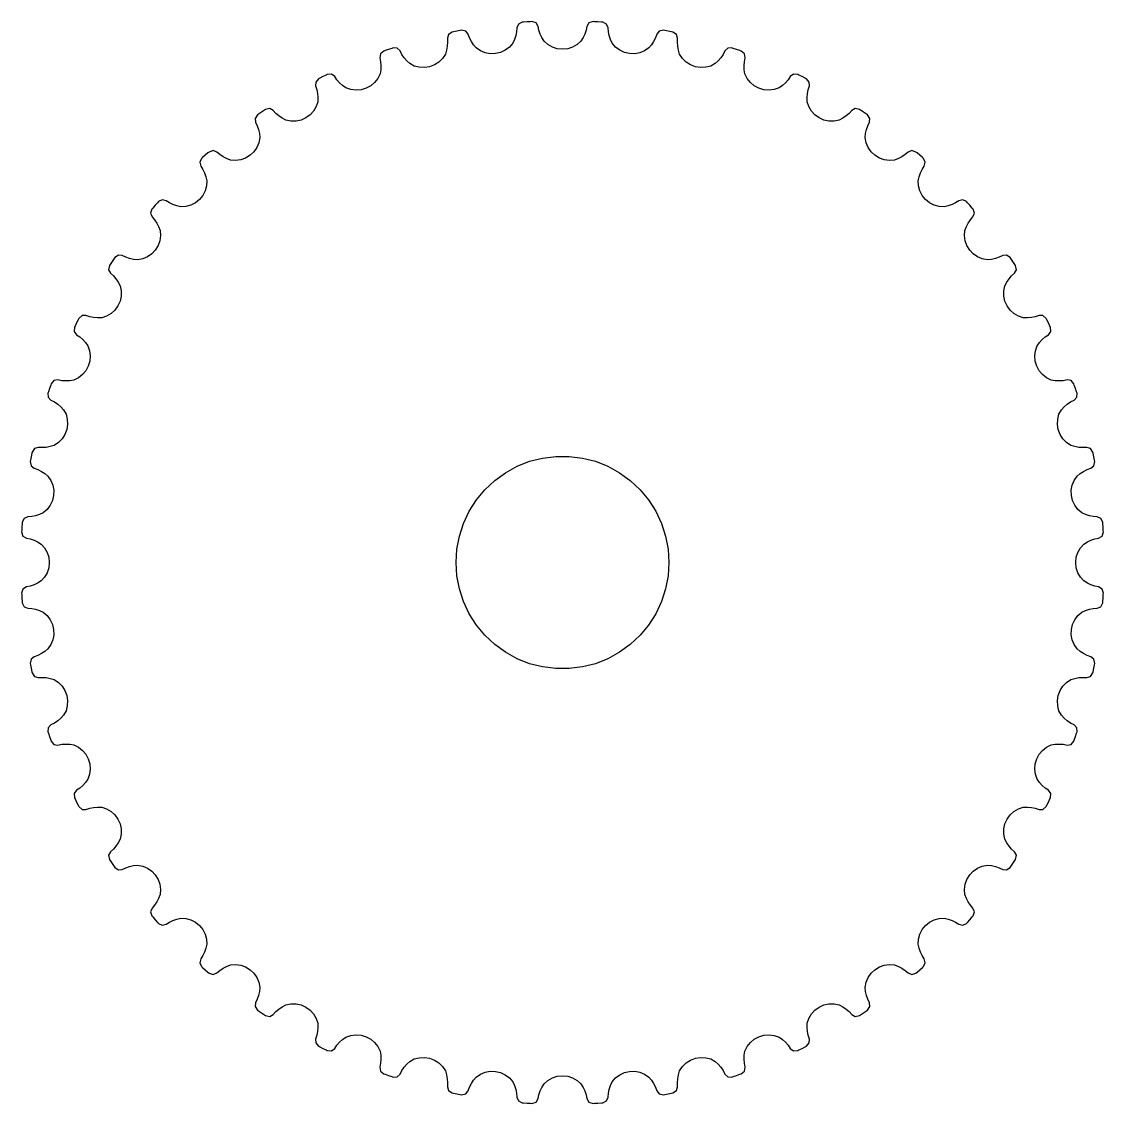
# Model space of a CAD drawing. Header units: metres. Extents: x -15 to 15, y 95 to 125.
import ezdxf

# ---------------------------------------------------------------- set-up
doc = ezdxf.new("R2010")
doc.units = ezdxf.units.M

msp = doc.modelspace()

# ---------------------------------------------------------------- linework, layer by layer
for p, q in [((-1.26839, 124.832), (-1.27646, 124.722)), ((-1.2247, 124.932), (-1.26839, 124.832)), ((-1.11827, 124.983), (-1.2247, 124.932)), ((-1.08076, 124.986), (-1.11827, 124.983)), ((-0.982666, 124.993), (-1.08076, 124.986)), ((-0.884521, 124.999), (-0.982666, 124.993)), ((-0.84697, 125.001), (-0.884521, 124.999)), ((-0.734589, 124.964), (-0.84697, 125.001)), ((-0.678375, 124.87), (-0.734589, 124.964)), ((-0.655991, 124.763), (-0.678375, 124.87)), ((0.678375, 124.87), (0.656052, 124.763)), ((0.734741, 124.964), (0.678375, 124.87)), ((0.84697, 125.001), (0.734741, 124.964)), ((0.884521, 124.999), (0.84697, 125.001)), ((0.982666, 124.993), (0.884521, 124.999)), ((1.08076, 124.986), (0.982666, 124.993)), ((1.11827, 124.983), (1.08076, 124.986)), ((1.22484, 124.932), (1.11827, 124.983)), ((1.26839, 124.832), (1.22484, 124.932)), ((1.2765, 124.722), (1.26839, 124.832)), ((-3.16319, 124.644), (-3.19348, 124.539)), ((-3.19348, 124.539), (-3.18712, 124.429)), ((-3.06439, 124.709), (-3.16319, 124.644)), ((-3.02759, 124.717), (-3.06439, 124.709)), ((-2.9312, 124.736), (-3.02759, 124.717)), ((-2.83469, 124.755), (-2.9312, 124.736)), ((-2.79773, 124.762), (-2.83469, 124.755)), ((-2.68147, 124.74), (-2.79773, 124.762)), ((-2.61356, 124.655), (-2.68147, 124.74)), ((-2.57729, 124.551), (-2.61356, 124.655)), ((-2.52832, 124.452), (-2.57729, 124.551)), ((-1.29799, 124.614), (-1.33263, 124.507)), ((-1.27646, 124.722), (-1.29799, 124.614)), ((-0.620392, 124.658), (-0.655991, 124.763)), ((-0.572189, 124.557), (-0.620392, 124.658)), ((-0.511993, 124.461), (-0.572189, 124.557)), ((0.572357, 124.557), (0.511993, 124.461)), ((0.620544, 124.658), (0.572357, 124.557)), ((0.656052, 124.763), (0.620544, 124.658)), ((1.29814, 124.613), (1.2765, 124.722)), ((1.33279, 124.507), (1.29814, 124.613)), ((2.57733, 124.551), (2.52847, 124.452)), ((2.61356, 124.655), (2.57733, 124.551)), ((2.68161, 124.74), (2.61356, 124.655)), ((2.79773, 124.762), (2.68161, 124.74)), ((2.83469, 124.755), (2.79773, 124.762)), ((2.9312, 124.736), (2.83469, 124.755)), ((3.02759, 124.717), (2.9312, 124.736)), ((3.06439, 124.709), (3.02759, 124.717)), ((3.16333, 124.644), (3.06439, 124.709)), ((3.19348, 124.539), (3.16333, 124.644)), ((3.18718, 124.429), (3.19348, 124.539)), ((-4.82957, 124.227), (-4.92259, 124.196)), ((-4.73636, 124.259), (-4.82957, 124.227)), ((-4.70062, 124.271), (-4.73636, 124.259)), ((-4.58247, 124.264), (-4.70062, 124.271)), ((-4.50403, 124.188), (-4.58247, 124.264)), ((-3.21481, 124.209), (-3.24828, 124.101)), ((-3.19434, 124.319), (-3.21481, 124.209)), ((-3.18712, 124.429), (-3.19434, 124.319)), ((-2.46739, 124.358), (-2.52832, 124.452)), ((-2.39519, 124.271), (-2.46739, 124.358)), ((-2.27757, 124.188), (-2.39519, 124.271)), ((-1.58646, 124.208), (-1.71706, 124.148)), ((-1.47218, 124.294), (-1.58646, 124.208)), ((-1.37994, 124.404), (-1.47218, 124.294)), ((-1.33263, 124.507), (-1.37994, 124.404)), ((-0.406158, 124.364), (-0.511993, 124.461)), ((-0.281647, 124.294), (-0.406158, 124.364)), ((-0.144287, 124.251), (-0.281647, 124.294)), ((0, 124.237), (-0.144287, 124.251)), ((0.144287, 124.251), (0, 124.237)), ((0.281647, 124.294), (0.144287, 124.251)), ((0.406158, 124.364), (0.281647, 124.294)), ((0.511993, 124.461), (0.406158, 124.364)), ((1.37994, 124.404), (1.33279, 124.507)), ((1.47218, 124.294), (1.37994, 124.404)), ((1.58646, 124.208), (1.47218, 124.294)), ((1.71706, 124.148), (1.58646, 124.208)), ((2.39519, 124.271), (2.27757, 124.188)), ((2.46756, 124.358), (2.39519, 124.271)), ((2.52847, 124.452), (2.46756, 124.358)), ((3.19449, 124.319), (3.18718, 124.429)), ((3.21498, 124.209), (3.19449, 124.319)), ((3.24828, 124.101), (3.21498, 124.209)), ((4.58261, 124.264), (4.50403, 124.188)), ((4.70062, 124.271), (4.58261, 124.264)), ((4.73636, 124.259), (4.70062, 124.271)), ((4.82957, 124.227), (4.73636, 124.259)), ((4.92259, 124.196), (4.82957, 124.227)), ((-5.04756, 124.106), (-5.06392, 123.998)), ((-5.06392, 123.998), (-5.04326, 123.89)), ((-4.95808, 124.183), (-5.04756, 124.106)), ((-4.92259, 124.196), (-4.95808, 124.183)), ((-4.45447, 124.09), (-4.50403, 124.188)), ((-4.39299, 123.998), (-4.45447, 124.09)), ((-4.32037, 123.913), (-4.39299, 123.998)), ((-4.2374, 123.836), (-4.32037, 123.913)), ((-3.32536, 123.98), (-3.42743, 123.88)), ((-3.24828, 124.101), (-3.32536, 123.98)), ((-2.14494, 124.135), (-2.27757, 124.188)), ((-2.00317, 124.11), (-2.14494, 124.135)), ((-1.85823, 124.115), (-2.00317, 124.11)), ((-1.71706, 124.148), (-1.85823, 124.115)), ((1.85823, 124.115), (1.71706, 124.148)), ((2.00317, 124.11), (1.85823, 124.115)), ((2.14494, 124.135), (2.00317, 124.11)), ((2.27757, 124.188), (2.14494, 124.135)), ((3.32536, 123.98), (3.24828, 124.101)), ((3.42743, 123.88), (3.32536, 123.98)), ((4.32054, 123.913), (4.2374, 123.836)), ((4.39314, 123.998), (4.32054, 123.913)), ((4.45453, 124.09), (4.39314, 123.998)), ((4.50403, 124.188), (4.45453, 124.09)), ((4.95808, 124.183), (4.92259, 124.196)), ((5.0477, 124.106), (4.95808, 124.183)), ((5.04332, 123.89), (5.06392, 123.998)), ((5.06392, 123.998), (5.0477, 124.106)), ((-5.04201, 123.668), (-5.06104, 123.556)), ((-5.04326, 123.89), (-5.03603, 123.78)), ((-5.03603, 123.78), (-5.04201, 123.668)), ((-4.11002, 123.769), (-4.2374, 123.836)), ((-3.97153, 123.734), (-4.11002, 123.769)), ((-3.82779, 123.728), (-3.97153, 123.734)), ((-3.68468, 123.751), (-3.82779, 123.728)), ((-3.54903, 123.803), (-3.68468, 123.751)), ((-3.42743, 123.88), (-3.54903, 123.803)), ((3.54903, 123.803), (3.42743, 123.88)), ((3.68468, 123.751), (3.54903, 123.803)), ((3.82779, 123.728), (3.68468, 123.751)), ((3.97153, 123.734), (3.82779, 123.728)), ((4.11002, 123.769), (3.97153, 123.734)), ((4.2374, 123.836), (4.11002, 123.769)), ((5.03616, 123.78), (5.04332, 123.89)), ((5.04216, 123.668), (5.03616, 123.78)), ((5.06104, 123.556), (5.04216, 123.668)), ((-6.84557, 123.326), (-6.84772, 123.217)), ((-6.76695, 123.415), (-6.84557, 123.326)), ((-6.73338, 123.432), (-6.76695, 123.415)), ((-6.64532, 123.475), (-6.73338, 123.432)), ((-6.55699, 123.519), (-6.64532, 123.475)), ((-6.5231, 123.535), (-6.55699, 123.519)), ((-6.40506, 123.544), (-6.5231, 123.535)), ((-6.31743, 123.479), (-6.40506, 123.544)), ((-6.25545, 123.388), (-6.31743, 123.479)), ((-6.18251, 123.305), (-6.25545, 123.388)), ((-5.20975, 123.313), (-5.32028, 123.221)), ((-5.12163, 123.426), (-5.20975, 123.313)), ((-5.06104, 123.556), (-5.12163, 123.426)), ((5.12163, 123.426), (5.06104, 123.556)), ((5.20975, 123.313), (5.12163, 123.426)), ((5.32028, 123.221), (5.20975, 123.313)), ((6.25549, 123.388), (6.18265, 123.305)), ((6.31743, 123.479), (6.25549, 123.388)), ((6.4052, 123.544), (6.31743, 123.479)), ((6.5231, 123.535), (6.4052, 123.544)), ((6.55699, 123.519), (6.5231, 123.535)), ((6.64532, 123.475), (6.55699, 123.519)), ((6.73338, 123.432), (6.64532, 123.475)), ((6.76695, 123.415), (6.73338, 123.432)), ((6.84569, 123.326), (6.76695, 123.415)), ((6.84772, 123.217), (6.84569, 123.326)), ((-6.84772, 123.217), (-6.81311, 123.113)), ((-6.81311, 123.113), (-6.79153, 123.004)), ((-6.09944, 123.23), (-6.18251, 123.305)), ((-6.0071, 123.164), (-6.09944, 123.23)), ((-5.87213, 123.115), (-6.0071, 123.164)), ((-5.73016, 123.098), (-5.87213, 123.115)), ((-5.5869, 123.111), (-5.73016, 123.098)), ((-5.44807, 123.153), (-5.5869, 123.111)), ((-5.32028, 123.221), (-5.44807, 123.153)), ((5.44807, 123.153), (5.32028, 123.221)), ((5.5869, 123.111), (5.44807, 123.153)), ((5.73016, 123.098), (5.5869, 123.111)), ((5.87213, 123.115), (5.73016, 123.098)), ((6.0071, 123.164), (5.87213, 123.115)), ((6.09959, 123.23), (6.0071, 123.164)), ((6.18265, 123.305), (6.09959, 123.23)), ((6.79167, 123.004), (6.81316, 123.113)), ((6.81316, 123.113), (6.84772, 123.217)), ((-6.7872, 122.78), (-6.83028, 122.643)), ((-6.79153, 123.004), (-6.78291, 122.893)), ((-6.78291, 122.893), (-6.7872, 122.78)), ((6.78307, 122.893), (6.79167, 123.004)), ((6.7872, 122.78), (6.78307, 122.893)), ((6.83028, 122.643), (6.7872, 122.78)), ((-8.46002, 122.417), (-8.52644, 122.319)), ((-8.42896, 122.438), (-8.46002, 122.417)), ((-8.34737, 122.493), (-8.42896, 122.438)), ((-8.26543, 122.547), (-8.34737, 122.493)), ((-8.23395, 122.568), (-8.26543, 122.547)), ((-8.11806, 122.592), (-8.23395, 122.568)), ((-8.02272, 122.539), (-8.11806, 122.592)), ((-7.94939, 122.457), (-8.02272, 122.539)), ((-7.86623, 122.384), (-7.94939, 122.457)), ((-7.0005, 122.414), (-7.11826, 122.329)), ((-6.90292, 122.52), (-7.0005, 122.414)), ((-6.83028, 122.643), (-6.90292, 122.52)), ((6.90292, 122.52), (6.83028, 122.643)), ((7.0005, 122.414), (6.90292, 122.52)), ((7.11826, 122.329), (7.0005, 122.414)), ((7.94943, 122.457), (7.86636, 122.384)), ((8.02272, 122.539), (7.94943, 122.457)), ((8.11818, 122.592), (8.02272, 122.539)), ((8.23395, 122.568), (8.11818, 122.592)), ((8.26543, 122.547), (8.23395, 122.568)), ((8.34737, 122.493), (8.26543, 122.547)), ((8.42896, 122.438), (8.34737, 122.493)), ((8.46002, 122.417), (8.42896, 122.438)), ((8.52655, 122.319), (8.46002, 122.417)), ((-8.52644, 122.319), (-8.51434, 122.21)), ((-8.51434, 122.21), (-8.46638, 122.111)), ((-8.46638, 122.111), (-8.43085, 122.007)), ((-7.77414, 122.321), (-7.86623, 122.384)), ((-7.67401, 122.268), (-7.77414, 122.321)), ((-7.53378, 122.237), (-7.67401, 122.268)), ((-7.39076, 122.238), (-7.53378, 122.237)), ((-7.25043, 122.27), (-7.39076, 122.238)), ((-7.11826, 122.329), (-7.25043, 122.27)), ((7.25043, 122.27), (7.11826, 122.329)), ((7.39076, 122.238), (7.25043, 122.27)), ((7.53378, 122.237), (7.39076, 122.238)), ((7.67401, 122.268), (7.53378, 122.237)), ((7.77429, 122.321), (7.67401, 122.268)), ((7.86636, 122.384), (7.77429, 122.321)), ((8.43097, 122.007), (8.46643, 122.111)), ((8.46643, 122.111), (8.51434, 122.21)), ((8.51434, 122.21), (8.52655, 122.319)), ((-8.43085, 122.007), (-8.40778, 121.897)), ((-8.40778, 121.897), (-8.39723, 121.785)), ((8.39723, 121.785), (8.40791, 121.897)), ((8.40791, 121.897), (8.43097, 122.007)), ((-8.478, 121.511), (-8.56094, 121.394)), ((-8.42204, 121.643), (-8.478, 121.511)), ((-8.39723, 121.785), (-8.42204, 121.643)), ((8.42204, 121.643), (8.39723, 121.785)), ((8.478, 121.511), (8.42204, 121.643)), ((8.56094, 121.394), (8.478, 121.511)), ((-9.9803, 121.231), (-10.0083, 121.206)), ((-9.90659, 121.296), (-9.9803, 121.231)), ((-9.83243, 121.361), (-9.90659, 121.296)), ((-9.80392, 121.385), (-9.83243, 121.361)), ((-9.69215, 121.424), (-9.80392, 121.385)), ((-9.59076, 121.385), (-9.69215, 121.424)), ((-9.50731, 121.313), (-9.59076, 121.385)), ((-9.41536, 121.251), (-9.50731, 121.313)), ((-9.31583, 121.201), (-9.41536, 121.251)), ((-8.7899, 121.218), (-8.9249, 121.168)), ((-8.66664, 121.295), (-8.7899, 121.218)), ((-8.56094, 121.394), (-8.66664, 121.295)), ((8.66664, 121.295), (8.56094, 121.394)), ((8.7899, 121.218), (8.66664, 121.295)), ((8.9249, 121.168), (8.7899, 121.218)), ((9.41548, 121.251), (9.31596, 121.201)), ((9.50735, 121.313), (9.41548, 121.251)), ((9.59076, 121.385), (9.50735, 121.313)), ((9.69226, 121.424), (9.59076, 121.385)), ((9.80392, 121.385), (9.69226, 121.424)), ((9.83243, 121.361), (9.80392, 121.385)), ((9.90659, 121.296), (9.83243, 121.361)), ((9.9803, 121.231), (9.90659, 121.296)), ((10.0083, 121.206), (9.9803, 121.231)), ((-10.0083, 121.206), (-10.0614, 121.101)), ((-10.0614, 121.101), (-10.0353, 120.995)), ((-10.0353, 120.995), (-9.97481, 120.903)), ((-9.20963, 121.161), (-9.31583, 121.201)), ((-9.06651, 121.149), (-9.20963, 121.161)), ((-8.9249, 121.168), (-9.06651, 121.149)), ((9.06651, 121.149), (8.9249, 121.168)), ((9.20963, 121.161), (9.06651, 121.149)), ((9.31596, 121.201), (9.20963, 121.161)), ((9.97484, 120.903), (10.0353, 120.995)), ((10.0615, 121.1), (10.0083, 121.206)), ((10.0353, 120.995), (10.0615, 121.1)), ((-9.97481, 120.903), (-9.9259, 120.803)), ((-9.9259, 120.803), (-9.88878, 120.698)), ((-9.88878, 120.698), (-9.86359, 120.588)), ((9.86359, 120.588), (9.8889, 120.698)), ((9.8889, 120.698), (9.92603, 120.803)), ((9.92603, 120.803), (9.97484, 120.903)), ((-9.86972, 120.444), (-9.908, 120.306)), ((-9.86359, 120.588), (-9.86972, 120.444)), ((9.86972, 120.444), (9.86359, 120.588)), ((9.908, 120.306), (9.86972, 120.444)), ((-11.2061, 120.008), (-11.2312, 119.98)), ((-11.1004, 120.062), (-11.2061, 120.008)), ((-10.9947, 120.035), (-11.1004, 120.062)), ((-10.9026, 119.975), (-10.9947, 120.035)), ((-10.0667, 120.067), (-10.179, 119.975)), ((-9.9749, 120.179), (-10.0667, 120.067)), ((-9.908, 120.306), (-9.9749, 120.179)), ((9.9749, 120.179), (9.908, 120.306)), ((10.0667, 120.067), (9.9749, 120.179)), ((10.179, 119.975), (10.0667, 120.067)), ((10.9947, 120.035), (10.9026, 119.975)), ((11.1005, 120.061), (10.9947, 120.035)), ((11.2061, 120.008), (11.1005, 120.061)), ((11.2312, 119.98), (11.2061, 120.008)), ((-11.3854, 119.804), (-11.4243, 119.692)), ((-11.3609, 119.832), (-11.3854, 119.804)), ((-11.2963, 119.907), (-11.3609, 119.832)), ((-11.2312, 119.98), (-11.2963, 119.907)), ((-10.8034, 119.926), (-10.9026, 119.975)), ((-10.6981, 119.889), (-10.8034, 119.926)), ((-10.5877, 119.864), (-10.6981, 119.889)), ((-10.4441, 119.87), (-10.5877, 119.864)), ((-10.3063, 119.908), (-10.4441, 119.87)), ((-10.179, 119.975), (-10.3063, 119.908)), ((10.3063, 119.908), (10.179, 119.975)), ((10.4441, 119.87), (10.3063, 119.908)), ((10.5877, 119.864), (10.4441, 119.87)), ((10.6982, 119.889), (10.5877, 119.864)), ((10.8035, 119.926), (10.6982, 119.889)), ((10.9026, 119.975), (10.8035, 119.926)), ((11.2963, 119.907), (11.2312, 119.98)), ((11.3609, 119.832), (11.2963, 119.907)), ((11.3854, 119.804), (11.3609, 119.832)), ((11.4243, 119.692), (11.3854, 119.804)), ((-11.4243, 119.692), (-11.3845, 119.591)), ((-11.3845, 119.591), (-11.3125, 119.507)), ((-11.3125, 119.507), (-11.2511, 119.415)), ((-11.2511, 119.415), (-11.2006, 119.316)), ((11.2007, 119.316), (11.2512, 119.415)), ((11.2512, 119.415), (11.3126, 119.507)), ((11.3126, 119.507), (11.3845, 119.591)), ((11.3845, 119.591), (11.4243, 119.692)), ((-11.2006, 119.316), (-11.1612, 119.21)), ((-11.1612, 119.21), (-11.1485, 119.067)), ((11.1485, 119.067), (11.1612, 119.21)), ((11.1612, 119.21), (11.2007, 119.316)), ((-11.1685, 118.925), (-11.2182, 118.79)), ((-11.1485, 119.067), (-11.1685, 118.925)), ((11.1685, 118.925), (11.1485, 119.067)), ((11.2182, 118.79), (11.1685, 118.925)), ((-12.3187, 118.527), (-12.4166, 118.46)), ((-12.2105, 118.514), (-12.3187, 118.527)), ((-12.1113, 118.466), (-12.2105, 118.514)), ((-11.3939, 118.561), (-11.5114, 118.478)), ((-11.2946, 118.667), (-11.3939, 118.561)), ((-11.2182, 118.79), (-11.2946, 118.667)), ((11.2946, 118.667), (11.2182, 118.79)), ((11.3939, 118.561), (11.2946, 118.667)), ((11.5114, 118.478), (11.3939, 118.561)), ((12.2105, 118.514), (12.1113, 118.466)), ((12.3188, 118.526), (12.2105, 118.514)), ((12.4166, 118.46), (12.3188, 118.526)), ((-12.5677, 118.234), (-12.5916, 118.118)), ((-12.5471, 118.265), (-12.5677, 118.234)), ((-12.4927, 118.347), (-12.5471, 118.265)), ((-12.4378, 118.429), (-12.4927, 118.347)), ((-12.4166, 118.46), (-12.4378, 118.429)), ((-12.0066, 118.431), (-12.1113, 118.466)), ((-11.8973, 118.408), (-12.0066, 118.431)), ((-11.7845, 118.397), (-11.8973, 118.408)), ((-11.643, 118.422), (-11.7845, 118.397)), ((-11.5114, 118.478), (-11.643, 118.422)), ((11.643, 118.422), (11.5114, 118.478)), ((11.7845, 118.397), (11.643, 118.422)), ((11.8974, 118.408), (11.7845, 118.397)), ((12.0067, 118.431), (11.8974, 118.408)), ((12.1113, 118.466), (12.0067, 118.431)), ((12.4378, 118.429), (12.4166, 118.46)), ((12.4927, 118.347), (12.4378, 118.429)), ((12.5471, 118.265), (12.4927, 118.347)), ((12.5677, 118.234), (12.5471, 118.265)), ((12.5917, 118.118), (12.5677, 118.234)), ((-12.5916, 118.118), (-12.539, 118.023)), ((-12.539, 118.023), (-12.4567, 117.949)), ((-12.4567, 117.949), (-12.3839, 117.866)), ((12.3839, 117.866), (12.4567, 117.949)), ((12.4567, 117.949), (12.539, 118.023)), ((12.539, 118.023), (12.5917, 118.118)), ((-12.3839, 117.866), (-12.3207, 117.774)), ((-12.3207, 117.774), (-12.2678, 117.674)), ((-12.2678, 117.674), (-12.2366, 117.534)), ((12.2366, 117.534), (12.2678, 117.674)), ((12.2678, 117.674), (12.3208, 117.774)), ((12.3208, 117.774), (12.3839, 117.866)), ((-12.2379, 117.391), (-12.2695, 117.25)), ((-12.2366, 117.534), (-12.2379, 117.391)), ((12.2379, 117.391), (12.2366, 117.534)), ((12.2695, 117.25), (12.2379, 117.391)), ((-12.3292, 117.118), (-12.4138, 117.001)), ((-12.2695, 117.25), (-12.3292, 117.118)), ((12.3292, 117.118), (12.2695, 117.25)), ((12.4138, 117.001), (12.3292, 117.118)), ((-13.4316, 116.733), (-13.4754, 116.645)), ((-13.4146, 116.767), (-13.4316, 116.733)), ((-13.3263, 116.846), (-13.4146, 116.767)), ((-13.2174, 116.848), (-13.3263, 116.846)), ((-13.1127, 116.813), (-13.2174, 116.848)), ((-13.0043, 116.792), (-13.1127, 116.813)), ((-12.893, 116.783), (-13.0043, 116.792)), ((-12.7798, 116.787), (-12.893, 116.783)), ((-12.6427, 116.83), (-12.7798, 116.787)), ((-12.5195, 116.903), (-12.6427, 116.83)), ((-12.4138, 117.001), (-12.5195, 116.903)), ((12.5195, 116.903), (12.4138, 117.001)), ((12.6427, 116.83), (12.5195, 116.903)), ((12.7798, 116.787), (12.6427, 116.83)), ((12.8931, 116.783), (12.7798, 116.787)), ((13.0044, 116.792), (12.8931, 116.783)), ((13.1128, 116.813), (13.0044, 116.792)), ((13.2174, 116.848), (13.1128, 116.813)), ((13.3264, 116.846), (13.2174, 116.848)), ((13.4146, 116.767), (13.3264, 116.846)), ((13.4316, 116.733), (13.4146, 116.767)), ((13.4754, 116.645), (13.4316, 116.733)), ((-13.5349, 116.523), (-13.5435, 116.405)), ((-13.5186, 116.557), (-13.5349, 116.523)), ((-13.4754, 116.645), (-13.5186, 116.557)), ((13.5186, 116.557), (13.4754, 116.645)), ((13.5349, 116.523), (13.5186, 116.557)), ((13.5436, 116.405), (13.5349, 116.523)), ((-13.5435, 116.405), (-13.4789, 116.317)), ((-13.4789, 116.317), (-13.3878, 116.255)), ((-13.3878, 116.255), (-13.3047, 116.183)), ((-13.3047, 116.183), (-13.2301, 116.1)), ((13.2301, 116.099), (13.3047, 116.183)), ((13.3047, 116.183), (13.3878, 116.255)), ((13.3878, 116.255), (13.4789, 116.317)), ((13.4789, 116.317), (13.5436, 116.405)), ((-13.2301, 116.1), (-13.1645, 116.007)), ((-13.1645, 116.007), (-13.1152, 115.872)), ((-13.1152, 115.872), (-13.0979, 115.73)), ((13.0979, 115.73), (13.1152, 115.872)), ((13.1152, 115.872), (13.1645, 116.007)), ((13.1645, 116.007), (13.2301, 116.099)), ((-13.1109, 115.587), (-13.1528, 115.448)), ((-13.0979, 115.73), (-13.1109, 115.587)), ((13.1109, 115.587), (13.0979, 115.73)), ((13.1528, 115.448), (13.1109, 115.587)), ((-13.3134, 115.21), (-13.4261, 115.122)), ((-13.2214, 115.32), (-13.3134, 115.21)), ((-13.1528, 115.448), (-13.2214, 115.32)), ((13.2214, 115.32), (13.1528, 115.448)), ((13.3134, 115.21), (13.2214, 115.32)), ((13.4261, 115.122), (13.3134, 115.21)), ((-14.1956, 114.923), (-14.2275, 114.83)), ((-14.1832, 114.958), (-14.1956, 114.923)), ((-14.1058, 115.048), (-14.1832, 114.958)), ((-13.9981, 115.064), (-14.1058, 115.048)), ((-13.8899, 115.043), (-13.9981, 115.064)), ((-13.7796, 115.036), (-13.8899, 115.043)), ((-13.6681, 115.042), (-13.7796, 115.036)), ((-13.5564, 115.061), (-13.6681, 115.042)), ((-13.4261, 115.122), (-13.5564, 115.061)), ((13.5564, 115.061), (13.4261, 115.122)), ((13.6682, 115.042), (13.5564, 115.061)), ((13.7796, 115.036), (13.6682, 115.042)), ((13.8899, 115.043), (13.7796, 115.036)), ((13.9981, 115.064), (13.8899, 115.043)), ((14.1059, 115.048), (13.9981, 115.064)), ((14.1832, 114.958), (14.1059, 115.048)), ((14.1956, 114.923), (14.1832, 114.958)), ((14.2275, 114.83), (14.1956, 114.923)), ((-14.2588, 114.736), (-14.2705, 114.701)), ((-14.2705, 114.701), (-14.2637, 114.583)), ((-14.2275, 114.83), (-14.2588, 114.736)), ((14.2588, 114.736), (14.2275, 114.83)), ((14.2705, 114.701), (14.2588, 114.736)), ((14.2637, 114.582), (14.2705, 114.701)), ((-14.2637, 114.583), (-14.1882, 114.504)), ((-14.1882, 114.504), (-14.0897, 114.455)), ((-14.0897, 114.455), (-13.9978, 114.393)), ((-13.9978, 114.393), (-13.9131, 114.321)), ((-13.9131, 114.321), (-13.836, 114.237)), ((13.836, 114.237), (13.9131, 114.32)), ((13.9131, 114.32), (13.9979, 114.393)), ((13.9979, 114.393), (14.0898, 114.454)), ((14.0898, 114.454), (14.1882, 114.504)), ((14.1882, 114.504), (14.2637, 114.582)), ((-13.836, 114.237), (-13.7695, 114.11)), ((-13.7695, 114.11), (-13.7337, 113.972)), ((13.7337, 113.972), (13.7695, 114.11)), ((13.7695, 114.11), (13.836, 114.237)), ((-13.728, 113.828), (-13.7514, 113.685)), ((-13.7337, 113.972), (-13.728, 113.828)), ((13.728, 113.828), (13.7337, 113.972)), ((13.7514, 113.685), (13.728, 113.828)), ((-13.8795, 113.427), (-13.9797, 113.325)), ((-13.8027, 113.549), (-13.8795, 113.427)), ((-13.7514, 113.685), (-13.8027, 113.549)), ((13.8027, 113.549), (13.7514, 113.685)), ((13.8795, 113.427), (13.8027, 113.549)), ((13.9797, 113.325), (13.8795, 113.427)), ((-14.644, 113.163), (-14.709, 113.064)), ((-14.5393, 113.193), (-14.644, 113.163)), ((-14.4293, 113.187), (-14.5393, 113.193)), ((-14.319, 113.194), (-14.4293, 113.187)), ((-14.2093, 113.215), (-14.319, 113.194)), ((-14.101, 113.248), (-14.2093, 113.215)), ((-13.9797, 113.325), (-14.101, 113.248)), ((14.101, 113.248), (13.9797, 113.325)), ((14.2093, 113.215), (14.101, 113.248)), ((14.3191, 113.194), (14.2093, 113.215)), ((14.4293, 113.187), (14.3191, 113.194)), ((14.5393, 113.193), (14.4293, 113.187)), ((14.644, 113.163), (14.5393, 113.193)), ((14.709, 113.064), (14.644, 113.163)), ((-14.755, 112.835), (-14.762, 112.798)), ((-14.7362, 112.931), (-14.755, 112.835)), ((-14.7167, 113.028), (-14.7362, 112.931)), ((-14.709, 113.064), (-14.7167, 113.028)), ((-0.911591, 112.806), (-0.552765, 112.898)), ((-0.552765, 112.898), (-0.185226, 112.944)), ((-0.185226, 112.944), (0.185226, 112.944)), ((0.185226, 112.944), (0.552765, 112.898)), ((0.552765, 112.898), (0.911591, 112.806)), ((14.7167, 113.028), (14.709, 113.064)), ((14.7362, 112.931), (14.7167, 113.028)), ((14.755, 112.835), (14.7362, 112.931)), ((14.762, 112.798), (14.755, 112.835)), ((-14.762, 112.798), (-14.7398, 112.682)), ((-14.7398, 112.682), (-14.6547, 112.614)), ((-14.6547, 112.614), (-14.5506, 112.577)), ((-14.5506, 112.577), (-14.4515, 112.528)), ((-14.4515, 112.528), (-14.358, 112.468)), ((-1.58069, 112.491), (-1.25604, 112.669)), ((-1.25604, 112.669), (-0.911591, 112.806)), ((0.911591, 112.806), (1.25604, 112.669)), ((1.25604, 112.669), (1.58069, 112.491)), ((14.358, 112.467), (14.4515, 112.528)), ((14.4515, 112.528), (14.5506, 112.577)), ((14.5506, 112.577), (14.6547, 112.614)), ((14.6547, 112.614), (14.7399, 112.681)), ((14.7399, 112.681), (14.762, 112.798)), ((-14.358, 112.468), (-14.2707, 112.395)), ((-14.2707, 112.395), (-14.1882, 112.278)), ((-14.1882, 112.278), (-14.1346, 112.145)), ((-2.15045, 112.019), (-1.88039, 112.273)), ((-1.88039, 112.273), (-1.58069, 112.491)), ((1.58069, 112.491), (1.88039, 112.273)), ((1.88039, 112.273), (2.15045, 112.019)), ((14.1346, 112.145), (14.1882, 112.278)), ((14.1882, 112.278), (14.2707, 112.395)), ((14.2707, 112.395), (14.358, 112.467)), ((-14.1346, 112.145), (-14.1102, 112.003)), ((-14.1102, 112.003), (-14.1147, 111.858)), ((-2.3866, 111.734), (-2.15045, 112.019)), ((2.15045, 112.019), (2.3866, 111.734)), ((14.1102, 112.003), (14.1346, 112.145)), ((14.1147, 111.858), (14.1102, 112.003)), ((-14.1479, 111.717), (-14.2082, 111.586)), ((-14.1147, 111.858), (-14.1479, 111.717)), ((-2.5851, 111.421), (-2.3866, 111.734)), ((2.3866, 111.734), (2.5851, 111.421)), ((14.1479, 111.717), (14.1147, 111.858)), ((14.2082, 111.586), (14.1479, 111.717)), ((-14.5074, 111.333), (-14.6135, 111.298)), ((-14.4043, 111.38), (-14.5074, 111.333)), ((-14.2942, 111.472), (-14.4043, 111.38)), ((-14.2082, 111.586), (-14.2942, 111.472)), ((-2.74283, 111.086), (-2.5851, 111.421)), ((2.5851, 111.421), (2.74283, 111.086)), ((14.2942, 111.472), (14.2082, 111.586)), ((14.4043, 111.38), (14.2942, 111.472)), ((14.5074, 111.333), (14.4043, 111.38)), ((14.6135, 111.298), (14.5074, 111.333)), ((-14.9859, 111.081), (-14.9927, 110.983)), ((-14.9831, 111.118), (-14.9859, 111.081)), ((-14.9316, 111.225), (-14.9831, 111.118)), ((-14.8318, 111.268), (-14.9316, 111.225)), ((-14.7219, 111.277), (-14.8318, 111.268)), ((-14.6135, 111.298), (-14.7219, 111.277)), ((-2.85732, 110.734), (-2.74283, 111.086)), ((2.74283, 111.086), (2.85732, 110.734)), ((14.7219, 111.276), (14.6135, 111.298)), ((14.8318, 111.268), (14.7219, 111.276)), ((14.9316, 111.225), (14.8318, 111.268)), ((14.9831, 111.118), (14.9316, 111.225)), ((14.9859, 111.081), (14.9831, 111.118)), ((14.9927, 110.983), (14.9859, 111.081)), ((-14.9988, 110.885), (-15.0009, 110.847)), ((-15.0009, 110.847), (-14.9638, 110.735)), ((-14.9927, 110.983), (-14.9988, 110.885)), ((-14.9638, 110.735), (-14.8705, 110.678)), ((-2.92673, 110.37), (-2.85732, 110.734)), ((2.85732, 110.734), (2.92673, 110.37)), ((14.8705, 110.678), (14.9638, 110.735)), ((14.9638, 110.735), (15.0009, 110.847)), ((14.9988, 110.885), (14.9927, 110.983)), ((15.0009, 110.847), (14.9988, 110.885)), ((-14.8705, 110.678), (-14.7626, 110.656)), ((-14.7626, 110.656), (-14.6579, 110.621)), ((-14.6579, 110.621), (-14.5572, 110.572)), ((-14.5572, 110.572), (-14.4612, 110.512)), ((-14.4612, 110.512), (-14.3641, 110.406)), ((14.3641, 110.406), (14.4612, 110.512)), ((14.4612, 110.512), (14.5572, 110.572)), ((14.5572, 110.572), (14.6579, 110.62)), ((14.6579, 110.62), (14.7626, 110.656)), ((14.7626, 110.656), (14.8705, 110.678)), ((-14.3641, 110.406), (-14.2937, 110.282)), ((-14.2937, 110.282), (-14.2509, 110.144)), ((-14.2509, 110.144), (-14.2365, 110)), ((-2.95, 110), (-2.92673, 110.37)), ((2.92673, 110.37), (2.95, 110)), ((14.2365, 110), (14.2509, 110.144)), ((14.2509, 110.144), (14.2937, 110.282)), ((14.2937, 110.282), (14.3641, 110.406)), ((-14.2509, 109.856), (-14.2937, 109.718)), ((-14.2365, 110), (-14.2509, 109.856)), ((-2.92673, 109.63), (-2.95, 110)), ((2.95, 110), (2.92673, 109.63)), ((14.2509, 109.856), (14.2365, 110)), ((14.2937, 109.718), (14.2509, 109.856)), ((-14.3641, 109.594), (-14.4612, 109.488)), ((-14.2937, 109.718), (-14.3641, 109.594)), ((-2.85732, 109.266), (-2.92673, 109.63)), ((2.92673, 109.63), (2.85732, 109.266)), ((14.3641, 109.594), (14.2937, 109.718)), ((14.4612, 109.488), (14.3641, 109.594)), ((-14.9638, 109.265), (-15.0009, 109.153)), ((-14.8705, 109.322), (-14.9638, 109.265)), ((-14.7626, 109.344), (-14.8705, 109.322)), ((-14.6579, 109.38), (-14.7626, 109.344)), ((-14.5572, 109.428), (-14.6579, 109.38)), ((-14.4612, 109.488), (-14.5572, 109.428)), ((-2.74283, 108.914), (-2.85732, 109.266)), ((2.85732, 109.266), (2.74283, 108.914)), ((14.5572, 109.428), (14.4612, 109.488)), ((14.6579, 109.379), (14.5572, 109.428)), ((14.7626, 109.344), (14.6579, 109.379)), ((14.8705, 109.322), (14.7626, 109.344)), ((14.9638, 109.265), (14.8705, 109.322)), ((15.0009, 109.153), (14.9638, 109.265)), ((-15.0009, 109.153), (-14.9988, 109.115)), ((-14.9988, 109.115), (-14.9927, 109.017)), ((-14.9927, 109.017), (-14.9859, 108.919)), ((-14.9859, 108.919), (-14.9831, 108.882)), ((-2.5851, 108.579), (-2.74283, 108.914)), ((2.74283, 108.914), (2.5851, 108.579)), ((14.9831, 108.882), (14.9859, 108.919)), ((14.9859, 108.919), (14.9927, 109.017)), ((14.9927, 109.017), (14.9988, 109.115)), ((14.9988, 109.115), (15.0009, 109.153)), ((-14.9831, 108.882), (-14.9316, 108.775)), ((-14.9316, 108.775), (-14.8318, 108.732)), ((-14.8318, 108.732), (-14.7219, 108.724)), ((-14.7219, 108.724), (-14.6135, 108.702)), ((-14.6135, 108.702), (-14.5074, 108.667)), ((-14.5074, 108.667), (-14.4043, 108.62)), ((-14.4043, 108.62), (-14.2942, 108.528)), ((14.2942, 108.528), (14.4043, 108.62)), ((14.4043, 108.62), (14.5074, 108.667)), ((14.5074, 108.667), (14.6135, 108.702)), ((14.6135, 108.702), (14.7219, 108.723)), ((14.7219, 108.723), (14.8318, 108.732)), ((14.8318, 108.732), (14.9316, 108.775)), ((14.9316, 108.775), (14.9831, 108.882)), ((-14.2942, 108.528), (-14.2082, 108.414)), ((-14.2082, 108.414), (-14.1479, 108.283)), ((-2.3866, 108.266), (-2.5851, 108.579)), ((2.5851, 108.579), (2.3866, 108.266)), ((14.1479, 108.283), (14.2082, 108.414)), ((14.2082, 108.414), (14.2942, 108.528)), ((-14.1479, 108.283), (-14.1147, 108.142)), ((-14.1147, 108.142), (-14.1102, 107.997)), ((-2.15045, 107.981), (-2.3866, 108.266)), ((2.3866, 108.266), (2.15045, 107.981)), ((14.1102, 107.997), (14.1147, 108.142)), ((14.1147, 108.142), (14.1479, 108.283)), ((-14.1882, 107.722), (-14.2707, 107.605)), ((-14.1346, 107.855), (-14.1882, 107.722)), ((-14.1102, 107.997), (-14.1346, 107.855)), ((-1.88039, 107.727), (-2.15045, 107.981)), ((-1.58069, 107.509), (-1.88039, 107.727)), ((1.88039, 107.727), (1.58069, 107.509)), ((2.15045, 107.981), (1.88039, 107.727)), ((14.1346, 107.855), (14.1102, 107.997)), ((14.1882, 107.722), (14.1346, 107.855)), ((14.2707, 107.605), (14.1882, 107.722)), ((-14.5506, 107.423), (-14.6547, 107.386)), ((-14.4515, 107.472), (-14.5506, 107.423)), ((-14.358, 107.533), (-14.4515, 107.472)), ((-14.2707, 107.605), (-14.358, 107.533)), ((-1.25604, 107.331), (-1.58069, 107.509)), ((1.58069, 107.509), (1.25604, 107.331)), ((14.358, 107.532), (14.2707, 107.605)), ((14.4515, 107.472), (14.358, 107.532)), ((14.5506, 107.423), (14.4515, 107.472)), ((14.6547, 107.386), (14.5506, 107.423)), ((-14.7399, 107.319), (-14.762, 107.202)), ((-14.762, 107.202), (-14.755, 107.165)), ((-14.755, 107.165), (-14.7362, 107.069)), ((-14.6547, 107.386), (-14.7399, 107.319)), ((-0.911591, 107.194), (-1.25604, 107.331)), ((-0.552765, 107.102), (-0.911591, 107.194)), ((0.911591, 107.194), (0.552765, 107.102)), ((1.25604, 107.331), (0.911591, 107.194)), ((14.7398, 107.318), (14.6547, 107.386)), ((14.7362, 107.069), (14.755, 107.165)), ((14.762, 107.202), (14.7398, 107.318)), ((14.755, 107.165), (14.762, 107.202)), ((-14.7362, 107.069), (-14.7167, 106.972)), ((-14.7167, 106.972), (-14.709, 106.936)), ((-14.709, 106.936), (-14.644, 106.837)), ((-14.644, 106.837), (-14.5393, 106.807)), ((-14.5393, 106.807), (-14.4293, 106.813)), ((-14.4293, 106.813), (-14.3191, 106.806)), ((-0.185226, 107.056), (-0.552765, 107.102)), ((0.185226, 107.056), (-0.185226, 107.056)), ((0.552765, 107.102), (0.185226, 107.056)), ((14.319, 106.806), (14.4293, 106.813)), ((14.4293, 106.813), (14.5393, 106.807)), ((14.5393, 106.807), (14.644, 106.837)), ((14.644, 106.837), (14.709, 106.936)), ((14.709, 106.936), (14.7167, 106.972)), ((14.7167, 106.972), (14.7362, 107.069)), ((-14.3191, 106.806), (-14.2093, 106.785)), ((-14.2093, 106.785), (-14.101, 106.752)), ((-14.101, 106.752), (-13.9797, 106.675)), ((-13.9797, 106.675), (-13.8795, 106.573)), ((-13.8795, 106.573), (-13.8027, 106.451)), ((13.8027, 106.451), (13.8795, 106.573)), ((13.8795, 106.573), (13.9797, 106.675)), ((13.9797, 106.675), (14.101, 106.752)), ((14.101, 106.752), (14.2093, 106.785)), ((14.2093, 106.785), (14.319, 106.806)), ((-13.8027, 106.451), (-13.7514, 106.315)), ((-13.7514, 106.315), (-13.728, 106.172)), ((13.728, 106.172), (13.7514, 106.315)), ((13.7514, 106.315), (13.8027, 106.451)), ((-13.7337, 106.028), (-13.7695, 105.89)), ((-13.728, 106.172), (-13.7337, 106.028)), ((13.7337, 106.028), (13.728, 106.172)), ((13.7695, 105.89), (13.7337, 106.028)), ((-13.9979, 105.607), (-14.0898, 105.546)), ((-13.9131, 105.68), (-13.9979, 105.607)), ((-13.836, 105.763), (-13.9131, 105.68)), ((-13.7695, 105.89), (-13.836, 105.763)), ((13.836, 105.763), (13.7695, 105.89)), ((13.9131, 105.679), (13.836, 105.763)), ((13.9978, 105.607), (13.9131, 105.679)), ((14.0897, 105.545), (13.9978, 105.607)), ((-14.2637, 105.418), (-14.2705, 105.299)), ((-14.1882, 105.496), (-14.2637, 105.418)), ((-14.0898, 105.546), (-14.1882, 105.496)), ((14.1882, 105.496), (14.0897, 105.545)), ((14.2637, 105.417), (14.1882, 105.496)), ((14.2705, 105.299), (14.2637, 105.417)), ((-14.2705, 105.299), (-14.2588, 105.264)), ((-14.2588, 105.264), (-14.2275, 105.17)), ((-14.2275, 105.17), (-14.1956, 105.077)), ((-14.1956, 105.077), (-14.1832, 105.042)), ((-14.1832, 105.042), (-14.1059, 104.952)), ((14.1058, 104.952), (14.1832, 105.042)), ((14.1832, 105.042), (14.1956, 105.077)), ((14.1956, 105.077), (14.2275, 105.17)), ((14.2275, 105.17), (14.2588, 105.264)), ((14.2588, 105.264), (14.2705, 105.299)), ((-14.1059, 104.952), (-13.9981, 104.936)), ((-13.9981, 104.936), (-13.8899, 104.957)), ((-13.8899, 104.957), (-13.7796, 104.964)), ((-13.7796, 104.964), (-13.6682, 104.958)), ((-13.6682, 104.958), (-13.5564, 104.939)), ((-13.5564, 104.939), (-13.4261, 104.878)), ((-13.4261, 104.878), (-13.3134, 104.79)), ((-13.3134, 104.79), (-13.2214, 104.68)), ((13.2214, 104.68), (13.3134, 104.79)), ((13.3134, 104.79), (13.4261, 104.878)), ((13.4261, 104.878), (13.5564, 104.939)), ((13.5564, 104.939), (13.6681, 104.958)), ((13.6681, 104.958), (13.7796, 104.964)), ((13.7796, 104.964), (13.8899, 104.957)), ((13.8899, 104.957), (13.9981, 104.936)), ((13.9981, 104.936), (14.1058, 104.952)), ((-13.2214, 104.68), (-13.1528, 104.552)), ((-13.1528, 104.552), (-13.1109, 104.413)), ((-13.1109, 104.413), (-13.0979, 104.27)), ((13.0979, 104.27), (13.1109, 104.413)), ((13.1109, 104.413), (13.1528, 104.552)), ((13.1528, 104.552), (13.2214, 104.68)), ((-13.1152, 104.128), (-13.1645, 103.993)), ((-13.0979, 104.27), (-13.1152, 104.128)), ((13.1152, 104.128), (13.0979, 104.27)), ((13.1645, 103.993), (13.1152, 104.128)), ((-13.3047, 103.817), (-13.3878, 103.745)), ((-13.2301, 103.901), (-13.3047, 103.817)), ((-13.1645, 103.993), (-13.2301, 103.901)), ((13.2301, 103.9), (13.1645, 103.993)), ((13.3047, 103.817), (13.2301, 103.9)), ((13.3878, 103.745), (13.3047, 103.817)), ((-13.4789, 103.683), (-13.5436, 103.595)), ((-13.5436, 103.595), (-13.5349, 103.477)), ((-13.3878, 103.745), (-13.4789, 103.683)), ((13.4789, 103.683), (13.3878, 103.745)), ((13.5435, 103.595), (13.4789, 103.683)), ((13.5349, 103.477), (13.5435, 103.595)), ((-13.5349, 103.477), (-13.5186, 103.443)), ((-13.5186, 103.443), (-13.4754, 103.355)), ((-13.4754, 103.355), (-13.4316, 103.267)), ((-13.4316, 103.267), (-13.4146, 103.233)), ((-13.4146, 103.233), (-13.3264, 103.154)), ((-13.1128, 103.187), (-13.0044, 103.208)), ((-13.0044, 103.208), (-12.8931, 103.217)), ((-12.8931, 103.217), (-12.7798, 103.213)), ((-12.7798, 103.213), (-12.6427, 103.17)), ((12.6427, 103.17), (12.7798, 103.213)), ((12.7798, 103.213), (12.893, 103.217)), ((12.893, 103.217), (13.0043, 103.208)), ((13.0043, 103.208), (13.1127, 103.187)), ((13.3263, 103.154), (13.4146, 103.233)), ((13.4146, 103.233), (13.4316, 103.267)), ((13.4316, 103.267), (13.4754, 103.355)), ((13.4754, 103.355), (13.5186, 103.443)), ((13.5186, 103.443), (13.5349, 103.477)), ((-13.3264, 103.154), (-13.2174, 103.152)), ((-13.2174, 103.152), (-13.1128, 103.187)), ((-12.6427, 103.17), (-12.5195, 103.097)), ((-12.5195, 103.097), (-12.4138, 102.999)), ((-12.4138, 102.999), (-12.3292, 102.882)), ((12.3292, 102.882), (12.4138, 102.999)), ((12.4138, 102.999), (12.5195, 103.097)), ((12.5195, 103.097), (12.6427, 103.17)), ((13.1127, 103.187), (13.2174, 103.152)), ((13.2174, 103.152), (13.3263, 103.154)), ((-12.3292, 102.882), (-12.2695, 102.75)), ((-12.2695, 102.75), (-12.2379, 102.609)), ((-12.2379, 102.609), (-12.2366, 102.466)), ((12.2366, 102.466), (12.2379, 102.609)), ((12.2379, 102.609), (12.2695, 102.75)), ((12.2695, 102.75), (12.3292, 102.882)), ((-12.2678, 102.326), (-12.3208, 102.226)), ((-12.2366, 102.466), (-12.2678, 102.326)), ((12.2678, 102.326), (12.2366, 102.466)), ((12.3207, 102.226), (12.2678, 102.326)), ((-12.4567, 102.051), (-12.539, 101.977)), ((-12.3839, 102.134), (-12.4567, 102.051)), ((-12.3208, 102.226), (-12.3839, 102.134)), ((12.3839, 102.134), (12.3207, 102.226)), ((12.4567, 102.051), (12.3839, 102.134)), ((12.539, 101.977), (12.4567, 102.051)), ((-12.539, 101.977), (-12.5917, 101.882)), ((-12.5917, 101.882), (-12.5677, 101.766)), ((-12.5677, 101.766), (-12.5471, 101.735)), ((-12.5471, 101.735), (-12.4927, 101.653)), ((12.4927, 101.653), (12.5471, 101.735)), ((12.5916, 101.882), (12.539, 101.977)), ((12.5471, 101.735), (12.5677, 101.766)), ((12.5677, 101.766), (12.5916, 101.882)), ((-12.4927, 101.653), (-12.4378, 101.571)), ((-12.4378, 101.571), (-12.4166, 101.54)), ((-12.4166, 101.54), (-12.3188, 101.474)), ((-12.3188, 101.474), (-12.2105, 101.486)), ((-12.2105, 101.486), (-12.1113, 101.534)), ((-12.1113, 101.534), (-12.0067, 101.569)), ((-12.0067, 101.569), (-11.8974, 101.592)), ((-11.8974, 101.592), (-11.7845, 101.603)), ((-11.7845, 101.603), (-11.643, 101.578)), ((-11.643, 101.578), (-11.5114, 101.522)), ((-11.5114, 101.522), (-11.3939, 101.439)), ((-11.3939, 101.439), (-11.2946, 101.333)), ((11.2946, 101.333), (11.3939, 101.439)), ((11.3939, 101.439), (11.5114, 101.522)), ((11.5114, 101.522), (11.643, 101.578)), ((11.643, 101.578), (11.7845, 101.603)), ((11.7845, 101.603), (11.8973, 101.592)), ((11.8973, 101.592), (12.0066, 101.569)), ((12.0066, 101.569), (12.1113, 101.534)), ((12.1113, 101.534), (12.2105, 101.486)), ((12.2105, 101.486), (12.3187, 101.473)), ((12.3187, 101.473), (12.4166, 101.54)), ((12.4166, 101.54), (12.4378, 101.571)), ((12.4378, 101.571), (12.4927, 101.653)), ((-11.2946, 101.333), (-11.2182, 101.21)), ((-11.2182, 101.21), (-11.1685, 101.075)), ((11.1685, 101.075), (11.2182, 101.21)), ((11.2182, 101.21), (11.2946, 101.333)), ((-11.1685, 101.075), (-11.1485, 100.933)), ((-11.1485, 100.933), (-11.1612, 100.79)), ((11.1485, 100.933), (11.1685, 101.075)), ((11.1612, 100.79), (11.1485, 100.933)), ((-11.2512, 100.585), (-11.3126, 100.493)), ((-11.2007, 100.684), (-11.2512, 100.585)), ((-11.1612, 100.79), (-11.2007, 100.684)), ((11.2006, 100.684), (11.1612, 100.79)), ((11.2511, 100.585), (11.2006, 100.684)), ((11.3125, 100.493), (11.2511, 100.585)), ((-11.3845, 100.409), (-11.4243, 100.308)), ((-11.4243, 100.308), (-11.3854, 100.196)), ((-11.3126, 100.493), (-11.3845, 100.409)), ((11.3845, 100.409), (11.3125, 100.493)), ((11.4243, 100.308), (11.3845, 100.409)), ((11.3854, 100.196), (11.4243, 100.308)), ((-11.3854, 100.196), (-11.3609, 100.168)), ((-11.3609, 100.168), (-11.2963, 100.093)), ((-11.2963, 100.093), (-11.2312, 100.02)), ((-11.2312, 100.02), (-11.2061, 99.9917)), ((-11.2061, 99.9917), (-11.1005, 99.9386)), ((-11.1005, 99.9386), (-10.9947, 99.9647)), ((-10.9947, 99.9647), (-10.9026, 100.025)), ((-10.9026, 100.025), (-10.8035, 100.074)), ((-10.8035, 100.074), (-10.6982, 100.111)), ((-10.6982, 100.111), (-10.5877, 100.136)), ((-10.5877, 100.136), (-10.4441, 100.13)), ((-10.4441, 100.13), (-10.3063, 100.092)), ((-10.3063, 100.092), (-10.179, 100.025)), ((-10.179, 100.025), (-10.0667, 99.9333)), ((-10.0667, 99.9333), (-9.9749, 99.821)), ((9.9749, 99.821), (10.0667, 99.9333)), ((10.0667, 99.9333), (10.179, 100.025)), ((10.179, 100.025), (10.3063, 100.092)), ((10.3063, 100.092), (10.4441, 100.13)), ((10.4441, 100.13), (10.5877, 100.136)), ((10.5877, 100.136), (10.6981, 100.111)), ((10.6981, 100.111), (10.8034, 100.074)), ((10.8034, 100.074), (10.9026, 100.025)), ((10.9026, 100.025), (10.9947, 99.9647)), ((10.9947, 99.9647), (11.1004, 99.9385)), ((11.1004, 99.9385), (11.2061, 99.9917)), ((11.2061, 99.9917), (11.2312, 100.02)), ((11.2312, 100.02), (11.2963, 100.093)), ((11.2963, 100.093), (11.3609, 100.168)), ((11.3609, 100.168), (11.3854, 100.196)), ((-9.9749, 99.821), (-9.908, 99.6937)), ((-9.908, 99.6937), (-9.86972, 99.5559)), ((9.86972, 99.5559), (9.908, 99.6937)), ((9.908, 99.6937), (9.9749, 99.821)), ((-9.86359, 99.4123), (-9.8889, 99.3019)), ((-9.86972, 99.5559), (-9.86359, 99.4123)), ((9.86359, 99.4123), (9.86972, 99.5559)), ((9.88878, 99.3018), (9.86359, 99.4123)), ((-9.97484, 99.0974), (-10.0353, 99.0053)), ((-9.92603, 99.1966), (-9.97484, 99.0974)), ((-9.8889, 99.3019), (-9.92603, 99.1966)), ((9.9259, 99.1965), (9.88878, 99.3018)), ((9.97481, 99.0974), (9.9259, 99.1965)), ((10.0353, 99.0053), (9.97481, 99.0974)), ((-10.0353, 99.0053), (-10.0615, 98.8996)), ((-10.0615, 98.8996), (-10.0083, 98.7939)), ((-10.0083, 98.7939), (-9.9803, 98.7688)), ((-9.9803, 98.7688), (-9.90659, 98.7037)), ((-9.50735, 98.6875), (-9.41548, 98.7489)), ((-9.41548, 98.7489), (-9.31596, 98.7994)), ((-9.31596, 98.7994), (-9.20963, 98.8388)), ((-9.20963, 98.8388), (-9.06651, 98.8515)), ((-9.06651, 98.8515), (-8.9249, 98.8315)), ((-8.9249, 98.8315), (-8.7899, 98.7818)), ((-8.7899, 98.7818), (-8.66664, 98.7054)), ((8.66664, 98.7054), (8.7899, 98.7818)), ((8.7899, 98.7818), (8.9249, 98.8315)), ((8.9249, 98.8315), (9.06651, 98.8515)), ((9.06651, 98.8515), (9.20963, 98.8388)), ((9.20963, 98.8388), (9.31583, 98.7993)), ((9.31583, 98.7993), (9.41536, 98.7488)), ((9.41536, 98.7488), (9.50731, 98.6874)), ((9.90659, 98.7037), (9.9803, 98.7688)), ((9.9803, 98.7688), (10.0083, 98.7939)), ((10.0083, 98.7939), (10.0614, 98.8995)), ((10.0614, 98.8995), (10.0353, 99.0053)), ((-9.90659, 98.7037), (-9.83243, 98.6391)), ((-9.83243, 98.6391), (-9.80392, 98.6146)), ((-9.80392, 98.6146), (-9.69226, 98.5757)), ((-9.69226, 98.5757), (-9.59076, 98.6155)), ((-9.59076, 98.6155), (-9.50735, 98.6875)), ((-8.66664, 98.7054), (-8.56094, 98.6061)), ((-8.56094, 98.6061), (-8.478, 98.4886)), ((-8.478, 98.4886), (-8.42204, 98.357)), ((8.42204, 98.357), (8.478, 98.4886)), ((8.478, 98.4886), (8.56094, 98.6061)), ((8.56094, 98.6061), (8.66664, 98.7054)), ((9.50731, 98.6874), (9.59076, 98.6155)), ((9.59076, 98.6155), (9.69215, 98.5757)), ((9.69215, 98.5757), (9.80392, 98.6146)), ((9.80392, 98.6146), (9.83243, 98.6391)), ((9.83243, 98.6391), (9.90659, 98.7037)), ((-8.42204, 98.357), (-8.39723, 98.2155)), ((-8.39723, 98.2155), (-8.40791, 98.1027)), ((8.39723, 98.2155), (8.42204, 98.357)), ((8.40778, 98.1026), (8.39723, 98.2155)), ((-8.46643, 97.8887), (-8.51434, 97.7895)), ((-8.43097, 97.9934), (-8.46643, 97.8887)), ((-8.40791, 98.1027), (-8.43097, 97.9934)), ((8.43085, 97.9933), (8.40778, 98.1026)), ((8.46638, 97.8887), (8.43085, 97.9933)), ((8.51434, 97.7895), (8.46638, 97.8887)), ((-8.51434, 97.7895), (-8.52655, 97.6813)), ((-8.52655, 97.6813), (-8.46002, 97.5834)), ((-8.46002, 97.5834), (-8.42896, 97.5622)), ((-8.42896, 97.5622), (-8.34737, 97.5073)), ((-8.34737, 97.5073), (-8.26543, 97.4529)), ((-8.02272, 97.461), (-7.94943, 97.5433)), ((-7.94943, 97.5433), (-7.86636, 97.6161)), ((-7.86636, 97.6161), (-7.77429, 97.6793)), ((-7.77429, 97.6793), (-7.67401, 97.7322)), ((-7.67401, 97.7322), (-7.53378, 97.7634)), ((-7.53378, 97.7634), (-7.39076, 97.7621)), ((-7.39076, 97.7621), (-7.25043, 97.7305)), ((-7.25043, 97.7305), (-7.11826, 97.6708)), ((-7.11826, 97.6708), (-7.0005, 97.5862)), ((-7.0005, 97.5862), (-6.90292, 97.4805)), ((6.90292, 97.4805), (7.0005, 97.5862)), ((7.0005, 97.5862), (7.11826, 97.6708)), ((7.11826, 97.6708), (7.25043, 97.7305)), ((7.25043, 97.7305), (7.39076, 97.7621)), ((7.39076, 97.7621), (7.53378, 97.7634)), ((7.53378, 97.7634), (7.67401, 97.7322)), ((7.67401, 97.7322), (7.77414, 97.6792)), ((7.77414, 97.6792), (7.86623, 97.6161)), ((7.86623, 97.6161), (7.94939, 97.5433)), ((7.94939, 97.5433), (8.02272, 97.461)), ((8.26543, 97.4529), (8.34737, 97.5073)), ((8.34737, 97.5073), (8.42896, 97.5622)), ((8.42896, 97.5622), (8.46002, 97.5834)), ((8.46002, 97.5834), (8.52644, 97.6812)), ((8.52644, 97.6812), (8.51434, 97.7895)), ((-8.26543, 97.4529), (-8.23395, 97.4323)), ((-8.23395, 97.4323), (-8.11818, 97.4084)), ((-8.11818, 97.4084), (-8.02272, 97.461)), ((-6.90292, 97.4805), (-6.83028, 97.3573)), ((-6.83028, 97.3573), (-6.7872, 97.2202)), ((-6.7872, 97.2202), (-6.78307, 97.107)), ((6.78291, 97.1069), (6.7872, 97.2202)), ((6.7872, 97.2202), (6.83028, 97.3573)), ((6.83028, 97.3573), (6.90292, 97.4805)), ((8.02272, 97.461), (8.11806, 97.4083)), ((8.11806, 97.4083), (8.23395, 97.4323)), ((8.23395, 97.4323), (8.26543, 97.4529)), ((-6.79167, 96.9957), (-6.81316, 96.8873)), ((-6.78307, 97.107), (-6.79167, 96.9957)), ((6.79153, 96.9956), (6.78291, 97.1069)), ((6.81311, 96.8872), (6.79153, 96.9956)), ((-6.81316, 96.8873), (-6.84772, 96.7826)), ((-6.84772, 96.7826), (-6.84569, 96.6737)), ((-6.84569, 96.6737), (-6.76695, 96.5854)), ((-6.31743, 96.5211), (-6.25549, 96.6122)), ((-6.25549, 96.6122), (-6.18265, 96.6953)), ((-6.18265, 96.6953), (-6.09959, 96.7699)), ((-6.09959, 96.7699), (-6.0071, 96.8355)), ((-6.0071, 96.8355), (-5.87213, 96.8848)), ((-5.87213, 96.8848), (-5.73016, 96.9021)), ((-5.73016, 96.9021), (-5.5869, 96.8891)), ((-5.5869, 96.8891), (-5.44807, 96.8472)), ((-5.44807, 96.8472), (-5.32028, 96.7786)), ((-5.32028, 96.7786), (-5.20975, 96.6866)), ((-5.20975, 96.6866), (-5.12163, 96.5739)), ((5.12163, 96.5739), (5.20975, 96.6866)), ((5.20975, 96.6866), (5.32028, 96.7786)), ((5.32028, 96.7786), (5.44807, 96.8472)), ((5.44807, 96.8472), (5.5869, 96.8891)), ((5.5869, 96.8891), (5.73016, 96.9021)), ((5.73016, 96.9021), (5.87213, 96.8848)), ((5.87213, 96.8848), (6.0071, 96.8355)), ((6.0071, 96.8355), (6.09944, 96.7699)), ((6.09944, 96.7699), (6.18251, 96.6953)), ((6.18251, 96.6953), (6.25545, 96.6122)), ((6.25545, 96.6122), (6.31743, 96.5211)), ((6.76695, 96.5854), (6.84557, 96.6736)), ((6.84772, 96.7826), (6.81311, 96.8872)), ((6.84557, 96.6736), (6.84772, 96.7826)), ((-6.76695, 96.5854), (-6.73338, 96.5684)), ((-6.73338, 96.5684), (-6.64532, 96.5246)), ((-6.64532, 96.5246), (-6.55699, 96.4814)), ((-6.55699, 96.4814), (-6.5231, 96.4651)), ((-6.5231, 96.4651), (-6.4052, 96.4565)), ((-6.4052, 96.4565), (-6.31743, 96.5211)), ((-5.12163, 96.5739), (-5.06104, 96.4436)), ((-5.06104, 96.4436), (-5.04216, 96.3319)), ((-5.04216, 96.3319), (-5.03616, 96.2204)), ((5.03603, 96.2204), (5.04201, 96.3318)), ((5.04201, 96.3318), (5.06104, 96.4436)), ((5.06104, 96.4436), (5.12163, 96.5739)), ((6.31743, 96.5211), (6.40506, 96.4564)), ((6.40506, 96.4564), (6.5231, 96.4651)), ((6.5231, 96.4651), (6.55699, 96.4814)), ((6.55699, 96.4814), (6.64532, 96.5246)), ((6.64532, 96.5246), (6.73338, 96.5684)), ((6.73338, 96.5684), (6.76695, 96.5854)), ((-5.04332, 96.1101), (-5.06392, 96.0019)), ((-5.03616, 96.2204), (-5.04332, 96.1101)), ((-4.39314, 96.0022), (-4.32054, 96.0869)), ((-4.32054, 96.0869), (-4.2374, 96.164)), ((-4.2374, 96.164), (-4.11002, 96.2305)), ((-4.11002, 96.2305), (-3.97153, 96.2663)), ((-3.97153, 96.2663), (-3.82779, 96.272)), ((-3.82779, 96.272), (-3.68468, 96.2486)), ((-3.68468, 96.2486), (-3.54903, 96.1973)), ((-3.54903, 96.1973), (-3.42743, 96.1205)), ((-3.42743, 96.1205), (-3.32536, 96.0203)), ((-3.32536, 96.0203), (-3.24828, 95.899)), ((3.24828, 95.899), (3.32536, 96.0203)), ((3.32536, 96.0203), (3.42743, 96.1205)), ((3.42743, 96.1205), (3.54903, 96.1973)), ((3.54903, 96.1973), (3.68468, 96.2486)), ((3.68468, 96.2486), (3.82779, 96.272)), ((3.82779, 96.272), (3.97153, 96.2663)), ((3.97153, 96.2663), (4.11002, 96.2305)), ((4.11002, 96.2305), (4.2374, 96.164)), ((4.2374, 96.164), (4.32037, 96.0869)), ((4.32037, 96.0869), (4.39299, 96.0021)), ((5.04326, 96.1101), (5.03603, 96.2204)), ((5.06392, 96.0019), (5.04326, 96.1101)), ((-5.06392, 96.0019), (-5.0477, 95.8942)), ((-5.0477, 95.8942), (-4.95808, 95.8168)), ((-4.95808, 95.8168), (-4.92259, 95.8044)), ((-4.92259, 95.8044), (-4.82957, 95.7725)), ((-4.82957, 95.7725), (-4.73636, 95.7412)), ((-4.73636, 95.7412), (-4.70062, 95.7295)), ((-4.70062, 95.7295), (-4.58261, 95.7363)), ((-4.58261, 95.7363), (-4.50403, 95.8118)), ((-4.50403, 95.8118), (-4.45453, 95.9103)), ((-4.45453, 95.9103), (-4.39314, 96.0022)), ((-3.24828, 95.899), (-3.21498, 95.7907)), ((-3.21498, 95.7907), (-3.19449, 95.681)), ((-2.46756, 95.642), (-2.39519, 95.7293)), ((-2.39519, 95.7293), (-2.27757, 95.8118)), ((-2.27757, 95.8118), (-2.14494, 95.8654)), ((-2.14494, 95.8654), (-2.00317, 95.8898)), ((-2.00317, 95.8898), (-1.85823, 95.8853)), ((-1.85823, 95.8853), (-1.71706, 95.8521)), ((-1.71706, 95.8521), (-1.58646, 95.7918)), ((-1.58646, 95.7918), (-1.47218, 95.7058)), ((-0.406158, 95.6359), (-0.281647, 95.7063)), ((-0.281647, 95.7063), (-0.144287, 95.7491)), ((-0.144287, 95.7491), (0, 95.7635)), ((0, 95.7635), (0.144287, 95.7491)), ((0.144287, 95.7491), (0.281647, 95.7063)), ((0.281647, 95.7063), (0.406158, 95.6359)), ((1.47218, 95.7058), (1.58646, 95.7918)), ((1.58646, 95.7918), (1.71706, 95.8521)), ((1.71706, 95.8521), (1.85823, 95.8853)), ((1.85823, 95.8853), (2.00317, 95.8898)), ((2.00317, 95.8898), (2.14494, 95.8654)), ((2.14494, 95.8654), (2.27757, 95.8118)), ((2.27757, 95.8118), (2.39519, 95.7293)), ((2.39519, 95.7293), (2.46739, 95.642)), ((3.19434, 95.6809), (3.21481, 95.7907)), ((3.21481, 95.7907), (3.24828, 95.899)), ((4.39299, 96.0021), (4.45447, 95.9102)), ((4.45447, 95.9102), (4.50403, 95.8118)), ((4.50403, 95.8118), (4.58247, 95.7363)), ((4.58247, 95.7363), (4.70062, 95.7295)), ((4.70062, 95.7295), (4.73636, 95.7412)), ((4.73636, 95.7412), (4.82957, 95.7725)), ((4.82957, 95.7725), (4.92259, 95.8044)), ((4.92259, 95.8044), (4.95808, 95.8168)), ((4.95808, 95.8168), (5.04756, 95.8941)), ((5.04756, 95.8941), (5.06392, 96.0019)), ((-3.19449, 95.681), (-3.18718, 95.5707)), ((-3.18718, 95.5707), (-3.19348, 95.4607)), ((-3.19348, 95.4607), (-3.16333, 95.356)), ((-2.61356, 95.3453), (-2.57733, 95.4494)), ((-2.57733, 95.4494), (-2.52847, 95.5485)), ((-2.52847, 95.5485), (-2.46756, 95.642)), ((-1.47218, 95.7058), (-1.37994, 95.5957)), ((-1.37994, 95.5957), (-1.33279, 95.4926)), ((-1.33279, 95.4926), (-1.29814, 95.3865)), ((-0.620544, 95.3421), (-0.572357, 95.4428)), ((-0.572357, 95.4428), (-0.511993, 95.5388)), ((-0.511993, 95.5388), (-0.406158, 95.6359)), ((0.406158, 95.6359), (0.511993, 95.5388)), ((0.511993, 95.5388), (0.572189, 95.4428)), ((0.572189, 95.4428), (0.620392, 95.3421)), ((1.29799, 95.3865), (1.33263, 95.4926)), ((1.33263, 95.4926), (1.37994, 95.5957)), ((1.37994, 95.5957), (1.47218, 95.7058)), ((2.46739, 95.642), (2.52832, 95.5485)), ((2.52832, 95.5485), (2.57729, 95.4494)), ((2.57729, 95.4494), (2.61356, 95.3453)), ((3.16319, 95.356), (3.19348, 95.4607)), ((3.18712, 95.5707), (3.19434, 95.6809)), ((3.19348, 95.4607), (3.18712, 95.5707)), ((-3.16333, 95.356), (-3.06439, 95.291)), ((-3.06439, 95.291), (-3.02759, 95.2833)), ((-3.02759, 95.2833), (-2.9312, 95.2638)), ((-2.9312, 95.2638), (-2.83469, 95.245)), ((-2.83469, 95.245), (-2.79773, 95.238)), ((-2.79773, 95.238), (-2.68161, 95.2602)), ((-2.68161, 95.2602), (-2.61356, 95.3453)), ((-1.29814, 95.3865), (-1.2765, 95.2781)), ((-1.2765, 95.2781), (-1.26839, 95.1682)), ((-1.26839, 95.1682), (-1.22484, 95.0684)), ((-0.734741, 95.0362), (-0.678375, 95.1295)), ((-0.678375, 95.1295), (-0.656052, 95.2374)), ((-0.656052, 95.2374), (-0.620544, 95.3421)), ((0.620392, 95.3421), (0.655991, 95.2374)), ((0.655991, 95.2374), (0.678375, 95.1295)), ((0.678375, 95.1295), (0.734589, 95.0362)), ((1.2247, 95.0684), (1.26839, 95.1682)), ((1.26839, 95.1682), (1.27646, 95.2781)), ((1.27646, 95.2781), (1.29799, 95.3865)), ((2.61356, 95.3453), (2.68147, 95.2601)), ((2.68147, 95.2601), (2.79773, 95.238)), ((2.79773, 95.238), (2.83469, 95.245)), ((2.83469, 95.245), (2.9312, 95.2638)), ((2.9312, 95.2638), (3.02759, 95.2833)), ((3.02759, 95.2833), (3.06439, 95.291)), ((3.06439, 95.291), (3.16319, 95.356)), ((-1.22484, 95.0684), (-1.11827, 95.0169)), ((-1.11827, 95.0169), (-1.08076, 95.0141)), ((-1.08076, 95.0141), (-0.982666, 95.0073)), ((-0.982666, 95.0073), (-0.884521, 95.0012)), ((-0.884521, 95.0012), (-0.84697, 94.9991)), ((-0.84697, 94.9991), (-0.734741, 95.0362)), ((0.734589, 95.0362), (0.84697, 94.9991)), ((0.84697, 94.9991), (0.884521, 95.0012)), ((0.884521, 95.0012), (0.982666, 95.0073)), ((0.982666, 95.0073), (1.08076, 95.0141)), ((1.08076, 95.0141), (1.11827, 95.0169)), ((1.11827, 95.0169), (1.2247, 95.0684))]:
    msp.add_line(p, q)

doc.saveas('drawing.dxf')
